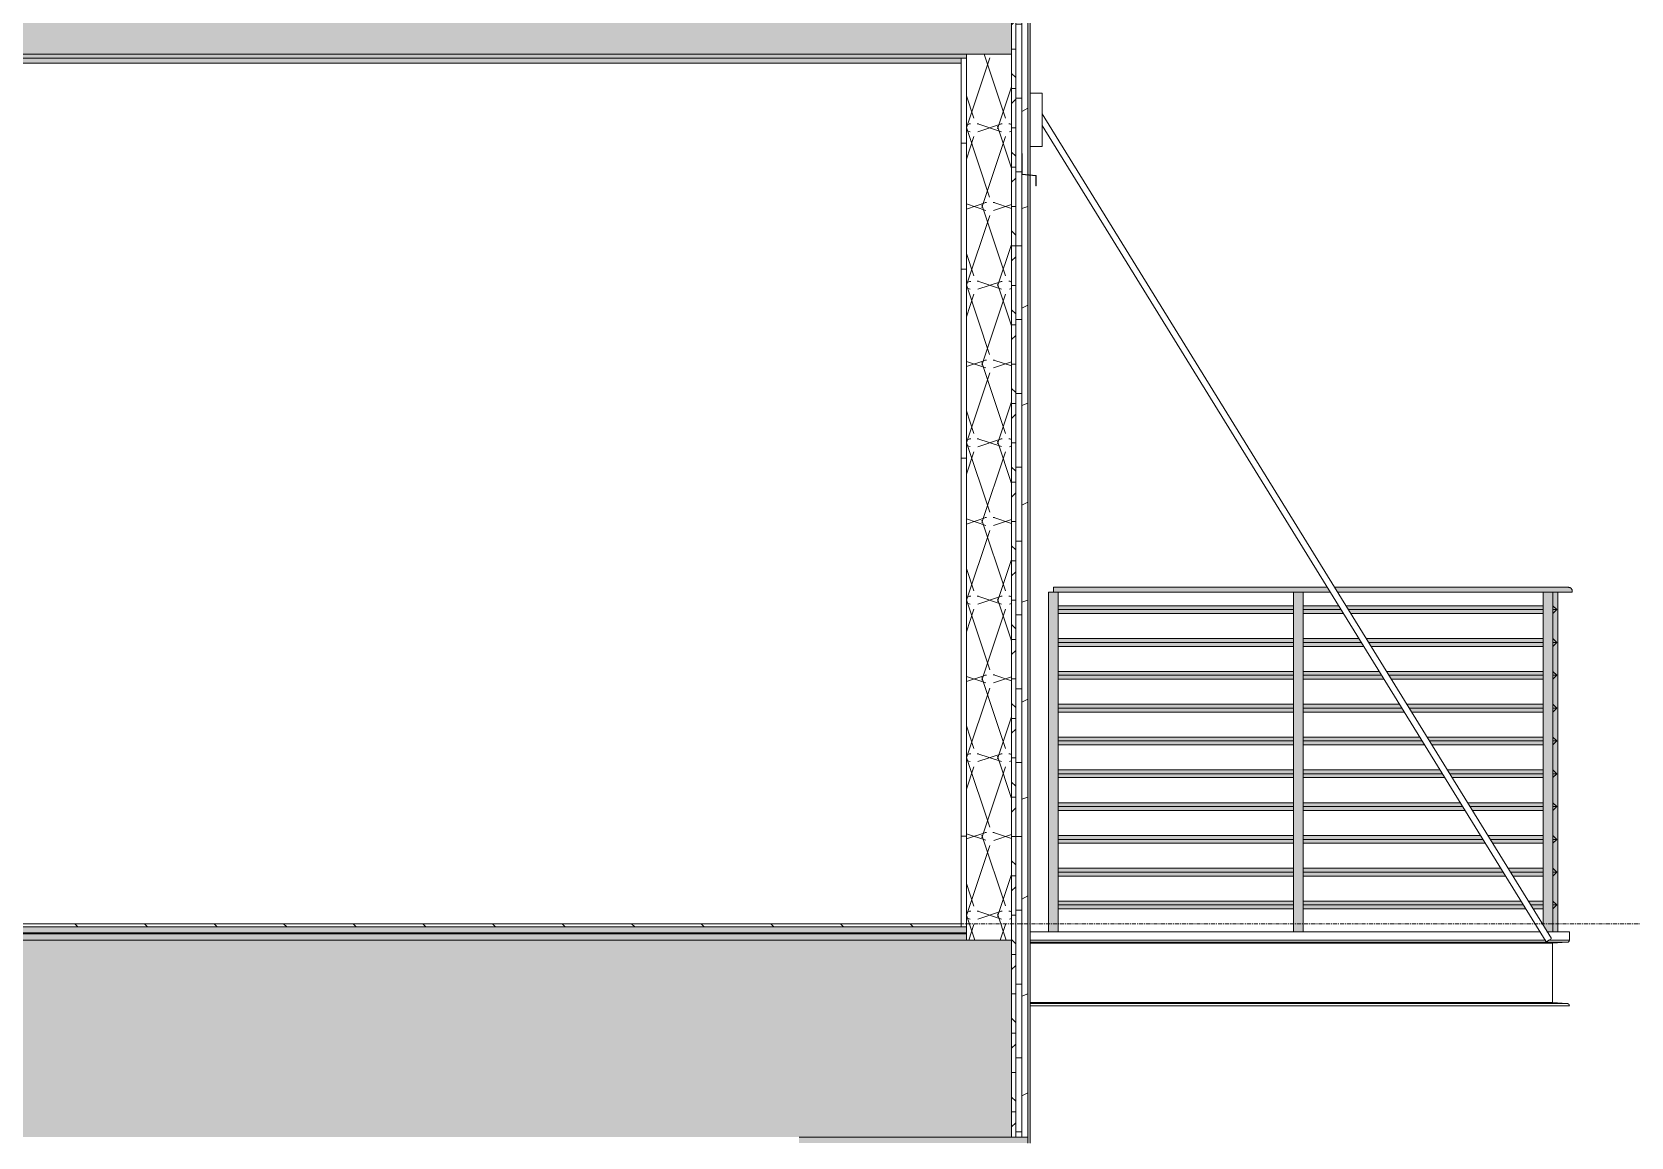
# Model space of a CAD drawing. Header units: inches. Extents: x -4168 to 1483, y -300 to 637.
# Drawn here: x 962.2 to 1157.1, y 110 to 244.7 of the extents above; entities that cross this region are included whole.
import ezdxf

# ---------------------------------------------------------------- set-up
doc = ezdxf.new("R2010")
doc.units = ezdxf.units.IN
doc.header["$MEASUREMENT"] = 0
doc.linetypes.add('Grid Line 1_2_', pattern=[0.875, 0.5, -0.125, 0.125, -0.125])
for name, color, linetype, lineweight in [('A-CLNG', 13, 'Continuous', 13), ('A-CLNG-2', 13, 'Continuous', 9), ('A-FLOR-2', 8, 'Continuous', 5), ('A-FLOR-3', 251, 'Continuous', 5), ('A-FLOR-7', 192, 'Continuous', 9), ('A-FLOR-8', 55, 'Continuous', 9), ('A-FLOR-HRAL-1', 55, 'Continuous', 9), ('A-FLOR-HRAL-2', 7, 'Continuous', 9), ('A-FLOR-HRAL-3', 9, 'Continuous', 9), ('A-FLOR-LEVL-1', 51, 'Grid Line 1_2_', 9), ('A-FLOR-MCUT-2', 51, 'Continuous', 9), ('A-FLOR-PATT-1', 45, 'Continuous', 9), ('A-WALL-10', 113, 'Continuous', 9), ('A-WALL-6', 55, 'Continuous', 9), ('A-WALL-7', 251, 'Continuous', 5), ('A-WALL-9', 50, 'Continuous', 9), ('A-WALL-PATT-2', 45, 'Continuous', 9), ('S-BEAM-4', 55, 'Continuous', 9)]:
    doc.layers.add(name, color=color, linetype=linetype, lineweight=lineweight)
pattern_1 = [(161.57, (100.2508, 147.113), (-3.8399538, -1.54e-05), [0, -27.322, 3.034, 0]), (18.43, (99.2908, 147.113), (-3.8399538, 1.54e-05), [0, -27.322, 3.034, 0]), (108.43, (100.2508, 147.113), (1.919622, -9.6005246), [9.106, -21.25]), (71.57, (99.2908, 147.113), (1.919622, 9.6005246), [9.106, -21.25])]
pattern_2 = [(0, (99.771, 146.633), (0, 4.798), []), (315, (99.7708, 146.633), (4.798427, 0), [6.786, -6.786]), (45, (99.7708, 146.633), (4.798427, 0), [6.786, -6.786])]
pattern_3 = [(0, (99.771, 146.633), (30.72, 7.68), [1.267, -21.773, 1.267, -21.773, -122.88]), (0, (99.771, 146.633), (30.72, 7.68), [-46.08, 1.267, -44.813, 1.267, -21.773, -53.76]), (0, (99.771, 146.633), (30.72, 7.68), [-115.2, 1.267, -14.093, 1.267, -37.133]), (120, (111.291, 150.473), (-22.011075, 22.7643), [1.267, -21.773, 1.267, -21.773, -122.88]), (120, (111.291, 150.473), (-22.011075, 22.7643), [-46.08, 1.267, -44.813, 1.267, -21.773, -53.76]), (120, (111.291, 150.473), (-22.011075, 22.7643), [-115.2, 1.267, -14.093, 1.267, -37.133]), (240, (115.131, 165.833), (-8.708925, -30.4443), [1.267, -21.773, 1.267, -21.773, -122.88]), (240, (115.131, 165.833), (-8.708925, -30.4443), [-46.08, 1.267, -44.813, 1.267, -21.773, -53.76]), (240, (115.131, 165.833), (-8.708925, -30.4443), [-115.2, 1.267, -14.093, 1.267, -37.133])]

# ---------------------------------------------------------------- blocks, each defined once
blk = doc.blocks.new('Basic Wall _ EXT - FIBER CEMENT - LARGE - ___-2505169-BUILDING SECTION - EAST_WEST AT RAMP - LOOKING SOUTH')
at = {"layer": 'A-WALL-9'}
blk.add_hatch(color=256, dxfattribs=at).paths.add_polyline_path([(-9979.97, 225.94), (-9979.94, 225.94), (-9979.97, 227.19), (-9979.97, 227.16)], flags=0)
at = {"layer": 'A-WALL-10'}
for p, q in [((-9981.66, 229.87), (-9981.69, 229.87)), ((-9981.66, 227.34), (-9981.66, 229.87)), ((-9981.69, 227.31), (-9979.97, 227.16)), ((-9979.94, 227.19), (-9981.66, 227.34)), ((-9979.97, 227.16), (-9979.97, 225.94)), ((-9979.94, 225.94), (-9979.94, 227.19)), ((-9979.97, 225.94), (-9979.94, 225.94))]:
    blk.add_line(p, q, dxfattribs=at)
at = {"layer": 'A-WALL-6'}
blk.add_line((-9981.69, 229.87), (-9981.69, 227.31), dxfattribs=at)
blk = doc.blocks.new('Railing - Baluster_01-V135-BUILDING SECTION - EAST_WEST AT RAMP - LOOKING SOUTH')
at = {"layer": 'A-FLOR-HRAL-3'}
blk.add_hatch(color=256, dxfattribs=at).paths.add_polyline_path([(-9916.35, 267), (-9916.35, 308.4), (-9916.94, 308.4), (-9916.94, 306.75), (-9916.47, 306.28), (-9916.94, 305.8), (-9916.94, 302.75), (-9916.47, 302.28), (-9916.94, 301.8), (-9916.94, 298.75), (-9916.47, 298.28), (-9916.94, 297.8), (-9916.94, 294.75), (-9916.47, 294.28), (-9916.94, 293.8), (-9916.94, 290.75), (-9916.47, 290.28), (-9916.94, 289.8), (-9916.94, 286.75), (-9916.47, 286.28), (-9916.94, 285.8), (-9916.94, 282.75), (-9916.47, 282.28), (-9916.94, 281.8), (-9916.94, 278.75), (-9916.47, 278.28), (-9916.94, 277.8), (-9916.94, 274.75), (-9916.47, 274.28), (-9916.94, 273.8), (-9916.94, 270.75), (-9916.47, 270.28), (-9916.94, 269.79), (-9916.94, 267)], flags=0)
at = {"layer": 'A-FLOR-HRAL-1'}
blk.add_line((-9916.35, 267), (-9916.35, 308.4), dxfattribs=at)
blk = doc.blocks.new('Railing - Baluster_01-2700443-BUILDING SECTION - EAST_WEST AT RAMP - LOOKING SOUTH')
at = {"layer": 'A-FLOR-HRAL-3'}
blk.add_hatch(color=256, dxfattribs=at).paths.add_polyline_path([(-12151.4, 267), (-12151.4, 308.4), (-12152.58, 308.4), (-12152.58, 267)], flags=0)
at = {"layer": 'A-FLOR-HRAL-1'}
for p, q in [((-12152.58, 267), (-12152.58, 308.4)), ((-12151.4, 308.4), (-12151.4, 267))]:
    blk.add_line(p, q, dxfattribs=at)
blk = doc.blocks.new('Railing - Baluster_01-V136-BUILDING SECTION - EAST_WEST AT RAMP - LOOKING SOUTH')
at = {"layer": 'A-FLOR-HRAL-3'}
blk.add_hatch(color=256, dxfattribs=at).paths.add_polyline_path([(-9916.94, 267), (-9916.94, 308.4), (-9918.12, 308.4), (-9918.12, 267.82), (-9917.59, 267), (-9917.11, 267)], flags=0)
at = {"layer": 'A-FLOR-HRAL-1'}
for p, q in [((-9918.12, 267.82), (-9918.12, 308.4)), ((-9916.94, 308.4), (-9916.94, 267))]:
    blk.add_line(p, q, dxfattribs=at)
blk = doc.blocks.new('Railing - Baluster_01-V138-BUILDING SECTION - EAST_WEST AT RAMP - LOOKING SOUTH')
at = {"layer": 'A-FLOR-HRAL-3'}
blk.add_hatch(color=256, dxfattribs=at).paths.add_polyline_path([(-9977.24, 267), (-9977.24, 308.4), (-9978.42, 308.4), (-9978.42, 267)], flags=0)
at = {"layer": 'A-FLOR-HRAL-1'}
for p, q in [((-9978.42, 267), (-9978.42, 308.4)), ((-9977.83, 308.4), (-9978.42, 308.4)), ((-9977.24, 308.4), (-9977.24, 267))]:
    blk.add_line(p, q, dxfattribs=at)
blk = doc.blocks.new('Railing - Railing-3287919-BUILDING SECTION - EAST_WEST AT RAMP - LOOKING SOUTH')
at = {"layer": 'A-FLOR-HRAL-2'}
h = blk.add_hatch(color=256, dxfattribs=at)
h.paths.add_polyline_path([(-9918.12, 176.53), (-9914.58, 176.53), (-9914.64, 176.76), (-9914.81, 176.94), (-9915.05, 177), (-9943.53, 176.96), (-9943.26, 176.53)], flags=0)
h.paths.add_polyline_path([(-9944.15, 176.53), (-9944.44, 177), (-9977.83, 176.98), (-9977.83, 176.53), (-9947.38, 176.53)], flags=0)
h = blk.add_hatch(color=256, dxfattribs=at)
h.paths.add_polyline_path([(-9944.07, 176.4), (-9944.15, 176.53), (-9977.83, 176.53), (-9977.83, 176.4), (-9947.38, 176.4)], flags=0)
h.paths.add_polyline_path([(-9914.58, 176.4), (-9914.58, 176.53), (-9943.26, 176.53), (-9943.19, 176.4), (-9916.35, 176.4)], flags=0)
h = blk.add_hatch(color=256, dxfattribs=at)
h.paths.add_polyline_path([(-9941.87, 174.28), (-9918.12, 174.28), (-9918.12, 174.75), (-9942.17, 174.75)], flags=0)
h.paths.add_polyline_path([(-9916.94, 174.28), (-9916.47, 174.28), (-9916.94, 174.75)], flags=0)
h.paths.add_polyline_path([(-9953.64, 174.28), (-9948.56, 174.28), (-9948.56, 174.75), (-9977.24, 174.75), (-9977.24, 174.28)], flags=0)
h.paths.add_polyline_path([(-9942.76, 174.28), (-9943.05, 174.75), (-9947.38, 174.75), (-9947.38, 174.28)], flags=0)
h = blk.add_hatch(color=256, dxfattribs=at)
h.paths.add_polyline_path([(-9918.12, 173.8), (-9918.12, 174.28), (-9941.87, 174.28), (-9941.58, 173.8)], flags=0)
h.paths.add_polyline_path([(-9916.94, 173.8), (-9916.47, 174.28), (-9916.94, 174.28)], flags=0)
h.paths.add_polyline_path([(-9953.64, 173.8), (-9948.56, 173.8), (-9948.56, 174.28), (-9977.24, 174.28), (-9977.24, 173.8)], flags=0)
h.paths.add_polyline_path([(-9942.46, 173.8), (-9942.76, 174.28), (-9947.38, 174.28), (-9947.38, 173.8)], flags=0)
h = blk.add_hatch(color=256, dxfattribs=at)
h.paths.add_polyline_path([(-9977.24, 170.28), (-9948.56, 170.28), (-9948.56, 170.75), (-9977.24, 170.75)], flags=0)
h.paths.add_polyline_path([(-9918.12, 170.28), (-9918.12, 170.75), (-9939.7, 170.75), (-9939.4, 170.28)], flags=0)
h.paths.add_polyline_path([(-9916.47, 170.28), (-9916.94, 170.75), (-9916.94, 170.28)], flags=0)
h.paths.add_polyline_path([(-9940.28, 170.28), (-9940.58, 170.75), (-9947.38, 170.75), (-9947.38, 170.28)], flags=0)
h = blk.add_hatch(color=256, dxfattribs=at)
h.paths.add_polyline_path([(-9977.24, 169.8), (-9948.56, 169.8), (-9948.56, 170.28), (-9977.24, 170.28)], flags=0)
h.paths.add_polyline_path([(-9918.12, 169.8), (-9918.12, 170.28), (-9939.4, 170.28), (-9939.11, 169.8)], flags=0)
h.paths.add_polyline_path([(-9947.38, 169.8), (-9939.99, 169.8), (-9940.28, 170.28), (-9947.38, 170.28)], flags=0)
h.paths.add_polyline_path([(-9916.94, 169.8), (-9916.47, 170.28), (-9916.94, 170.28)], flags=0)
h = blk.add_hatch(color=256, dxfattribs=at)
h.paths.add_polyline_path([(-9977.24, 166.28), (-9948.56, 166.28), (-9948.56, 166.75), (-9977.24, 166.75)], flags=0)
h.paths.add_polyline_path([(-9916.47, 166.28), (-9916.94, 166.75), (-9916.94, 166.28)], flags=0)
h.paths.add_polyline_path([(-9918.12, 166.28), (-9918.12, 166.75), (-9937.22, 166.75), (-9936.93, 166.28)], flags=0)
h.paths.add_polyline_path([(-9937.81, 166.28), (-9938.11, 166.75), (-9947.38, 166.75), (-9947.38, 166.28)], flags=0)
h = blk.add_hatch(color=256, dxfattribs=at)
h.paths.add_polyline_path([(-9977.24, 165.8), (-9948.56, 165.8), (-9948.56, 166.28), (-9977.24, 166.28)], flags=0)
h.paths.add_polyline_path([(-9918.12, 165.8), (-9918.12, 166.28), (-9936.93, 166.28), (-9936.64, 165.8)], flags=0)
h.paths.add_polyline_path([(-9947.38, 165.8), (-9937.52, 165.8), (-9937.81, 166.28), (-9947.38, 166.28)], flags=0)
h.paths.add_polyline_path([(-9916.94, 165.8), (-9916.47, 166.28), (-9916.94, 166.28)], flags=0)
h = blk.add_hatch(color=256, dxfattribs=at)
h.paths.add_polyline_path([(-9977.24, 162.28), (-9948.56, 162.28), (-9948.56, 162.75), (-9977.24, 162.75)], flags=0)
h.paths.add_polyline_path([(-9916.47, 162.28), (-9916.94, 162.75), (-9916.94, 162.28)], flags=0)
h.paths.add_polyline_path([(-9918.12, 162.28), (-9918.12, 162.75), (-9934.75, 162.75), (-9934.46, 162.28)], flags=0)
h.paths.add_polyline_path([(-9935.34, 162.28), (-9935.64, 162.75), (-9947.38, 162.75), (-9947.38, 162.28)], flags=0)
h = blk.add_hatch(color=256, dxfattribs=at)
h.paths.add_polyline_path([(-9977.24, 161.8), (-9948.56, 161.8), (-9948.56, 162.28), (-9977.24, 162.28)], flags=0)
h.paths.add_polyline_path([(-9918.12, 161.8), (-9918.12, 162.28), (-9934.46, 162.28), (-9934.17, 161.8)], flags=0)
h.paths.add_polyline_path([(-9935.05, 161.8), (-9935.34, 162.28), (-9947.38, 162.28), (-9947.38, 161.8)], flags=0)
h.paths.add_polyline_path([(-9916.94, 161.8), (-9916.47, 162.28), (-9916.94, 162.28)], flags=0)
h = blk.add_hatch(color=256, dxfattribs=at)
h.paths.add_polyline_path([(-9977.24, 158.28), (-9948.56, 158.28), (-9948.56, 158.75), (-9977.24, 158.75)], flags=0)
h.paths.add_polyline_path([(-9918.12, 158.28), (-9918.12, 158.75), (-9932.28, 158.75), (-9931.99, 158.28)], flags=0)
h.paths.add_polyline_path([(-9916.47, 158.28), (-9916.94, 158.75), (-9916.94, 158.28)], flags=0)
h.paths.add_polyline_path([(-9932.87, 158.28), (-9933.17, 158.75), (-9947.38, 158.75), (-9947.38, 158.28)], flags=0)
h = blk.add_hatch(color=256, dxfattribs=at)
h.paths.add_polyline_path([(-9977.24, 157.8), (-9948.56, 157.8), (-9948.56, 158.28), (-9977.24, 158.28)], flags=0)
h.paths.add_polyline_path([(-9918.12, 157.8), (-9918.12, 158.28), (-9931.99, 158.28), (-9931.7, 157.8)], flags=0)
h.paths.add_polyline_path([(-9947.38, 157.8), (-9932.58, 157.8), (-9932.87, 158.28), (-9947.38, 158.28)], flags=0)
h.paths.add_polyline_path([(-9916.94, 157.8), (-9916.47, 158.28), (-9916.94, 158.28)], flags=0)
h = blk.add_hatch(color=256, dxfattribs=at)
h.paths.add_polyline_path([(-9977.24, 154.28), (-9948.56, 154.28), (-9948.56, 154.75), (-9977.24, 154.75)], flags=0)
h.paths.add_polyline_path([(-9916.47, 154.28), (-9916.94, 154.75), (-9916.94, 154.28)], flags=0)
h.paths.add_polyline_path([(-9918.12, 154.28), (-9918.12, 154.75), (-9929.81, 154.75), (-9929.52, 154.28)], flags=0)
h.paths.add_polyline_path([(-9930.4, 154.28), (-9930.69, 154.75), (-9947.38, 154.75), (-9947.38, 154.28)], flags=0)
h = blk.add_hatch(color=256, dxfattribs=at)
h.paths.add_polyline_path([(-9918.12, 153.8), (-9918.12, 154.28), (-9929.52, 154.28), (-9929.23, 153.8)], flags=0)
h.paths.add_polyline_path([(-9977.24, 153.8), (-9948.56, 153.8), (-9948.56, 154.28), (-9977.24, 154.28)], flags=0)
h.paths.add_polyline_path([(-9916.94, 153.8), (-9916.47, 154.28), (-9916.94, 154.28)], flags=0)
h.paths.add_polyline_path([(-9947.38, 153.8), (-9930.11, 153.8), (-9930.4, 154.28), (-9947.38, 154.28)], flags=0)
h = blk.add_hatch(color=256, dxfattribs=at)
h.paths.add_polyline_path([(-9977.24, 150.28), (-9948.56, 150.28), (-9948.56, 150.75), (-9977.24, 150.75)], flags=0)
h.paths.add_polyline_path([(-9918.12, 150.28), (-9918.12, 150.75), (-9927.34, 150.75), (-9927.05, 150.28)], flags=0)
h.paths.add_polyline_path([(-9916.47, 150.28), (-9916.94, 150.75), (-9916.94, 150.28)], flags=0)
h.paths.add_polyline_path([(-9927.93, 150.28), (-9928.22, 150.75), (-9947.38, 150.75), (-9947.38, 150.28)], flags=0)
h = blk.add_hatch(color=256, dxfattribs=at)
h.paths.add_polyline_path([(-9977.24, 149.8), (-9948.56, 149.8), (-9948.56, 150.28), (-9977.24, 150.28)], flags=0)
h.paths.add_polyline_path([(-9918.12, 149.8), (-9918.12, 150.28), (-9927.05, 150.28), (-9926.76, 149.8)], flags=0)
h.paths.add_polyline_path([(-9927.64, 149.8), (-9927.93, 150.28), (-9947.38, 150.28), (-9947.38, 149.8)], flags=0)
h.paths.add_polyline_path([(-9916.94, 149.8), (-9916.47, 150.28), (-9916.94, 150.28)], flags=0)
h = blk.add_hatch(color=256, dxfattribs=at)
h.paths.add_polyline_path([(-9924.58, 146.28), (-9918.12, 146.28), (-9918.12, 146.75), (-9924.87, 146.75)], flags=0)
h.paths.add_polyline_path([(-9916.94, 146.28), (-9916.47, 146.28), (-9916.94, 146.75)], flags=0)
h.paths.add_polyline_path([(-9948.56, 146.28), (-9948.56, 146.75), (-9977.24, 146.75), (-9977.24, 146.28), (-9953.64, 146.28)], flags=0)
h.paths.add_polyline_path([(-9925.46, 146.28), (-9925.75, 146.75), (-9947.38, 146.75), (-9947.38, 146.28)], flags=0)
h = blk.add_hatch(color=256, dxfattribs=at)
h.paths.add_polyline_path([(-9977.24, 145.8), (-9948.56, 145.8), (-9948.56, 146.28), (-9977.24, 146.28)], flags=0)
h.paths.add_polyline_path([(-9918.12, 145.8), (-9918.12, 146.28), (-9924.58, 146.28), (-9924.29, 145.8)], flags=0)
h.paths.add_polyline_path([(-9947.38, 145.8), (-9925.17, 145.8), (-9925.46, 146.28), (-9947.38, 146.28)], flags=0)
h.paths.add_polyline_path([(-9916.94, 145.8), (-9916.47, 146.28), (-9916.94, 146.28)], flags=0)
h = blk.add_hatch(color=256, dxfattribs=at)
h.paths.add_polyline_path([(-9916.94, 142.28), (-9916.47, 142.28), (-9916.94, 142.75)], flags=0)
h.paths.add_polyline_path([(-9973.36, 142.28), (-9948.56, 142.28), (-9948.56, 142.75), (-9977.24, 142.75), (-9977.24, 142.28)], flags=0)
h.paths.add_polyline_path([(-9918.12, 142.28), (-9918.12, 142.75), (-9922.4, 142.75), (-9922.11, 142.28)], flags=0)
h.paths.add_polyline_path([(-9922.99, 142.28), (-9923.28, 142.75), (-9947.38, 142.75), (-9947.38, 142.28), (-9933.92, 142.28)], flags=0)
h = blk.add_hatch(color=256, dxfattribs=at)
h.paths.add_polyline_path([(-9918.12, 141.8), (-9918.12, 142.28), (-9922.11, 142.28), (-9921.82, 141.8)], flags=0)
h.paths.add_polyline_path([(-9973.36, 141.8), (-9948.56, 141.8), (-9948.56, 142.28), (-9977.24, 142.28), (-9977.24, 141.8)], flags=0)
h.paths.add_polyline_path([(-9922.7, 141.8), (-9922.99, 142.28), (-9947.38, 142.28), (-9947.38, 141.8), (-9933.92, 141.8)], flags=0)
h.paths.add_polyline_path([(-9916.94, 141.8), (-9916.47, 142.28), (-9916.94, 142.28)], flags=0)
h = blk.add_hatch(color=256, dxfattribs=at)
h.paths.add_polyline_path([(-9977.24, 138.28), (-9948.56, 138.28), (-9948.56, 138.75), (-9977.24, 138.75)], flags=0)
h.paths.add_polyline_path([(-9918.12, 138.28), (-9918.12, 138.75), (-9919.93, 138.75), (-9919.64, 138.28)], flags=0)
h.paths.add_polyline_path([(-9920.52, 138.28), (-9920.81, 138.75), (-9947.38, 138.75), (-9947.38, 138.28), (-9933.92, 138.28)], flags=0)
h.paths.add_polyline_path([(-9916.47, 138.28), (-9916.94, 138.75), (-9916.94, 138.28)], flags=0)
h = blk.add_hatch(color=256, dxfattribs=at)
h.paths.add_polyline_path([(-9947.38, 137.8), (-9920.23, 137.8), (-9920.52, 138.28), (-9947.38, 138.28)], flags=0)
h.paths.add_polyline_path([(-9973.36, 137.8), (-9948.56, 137.8), (-9948.56, 138.28), (-9977.24, 138.28), (-9977.24, 137.8)], flags=0)
h.paths.add_polyline_path([(-9918.12, 137.8), (-9918.12, 138.28), (-9919.64, 138.28), (-9919.35, 137.8)], flags=0)
h.paths.add_polyline_path([(-9916.94, 137.8), (-9916.47, 138.28), (-9916.94, 138.28)], flags=0)
at = {"layer": 'A-FLOR-HRAL-1'}
for p, q in [((-9944.42, 177), (-9977.83, 177)), ((-9977.83, 176.53), (-9977.83, 177)), ((-9977.83, 176.4), (-9977.83, 176.53)), ((-9944.05, 176.4), (-9977.83, 176.4)), ((-9915.05, 177), (-9943.57, 177)), ((-9914.58, 176.4), (-9943.2, 176.4)), ((-9914.58, 176.4), (-9914.58, 176.53)), ((-9977.24, 174.75), (-9948.56, 174.75)), ((-9948.56, 174.28), (-9977.24, 174.28)), ((-9948.56, 173.8), (-9977.24, 173.8)), ((-9947.38, 174.75), (-9943.05, 174.75)), ((-9942.76, 174.28), (-9947.38, 174.28)), ((-9942.46, 173.8), (-9947.38, 173.8)), ((-9942.17, 174.75), (-9918.12, 174.75)), ((-9918.12, 174.28), (-9941.88, 174.28)), ((-9918.12, 173.8), (-9941.59, 173.8)), ((-9916.47, 174.28), (-9916.94, 174.75)), ((-9916.94, 173.8), (-9916.47, 174.28)), ((-9916.47, 174.28), (-9916.94, 174.28)), ((-9977.24, 170.75), (-9948.56, 170.75)), ((-9948.56, 170.28), (-9977.24, 170.28)), ((-9948.56, 169.8), (-9977.24, 169.8)), ((-9947.38, 170.75), (-9940.58, 170.75)), ((-9940.28, 170.28), (-9947.38, 170.28)), ((-9939.99, 169.8), (-9947.38, 169.8)), ((-9939.7, 170.75), (-9918.12, 170.75)), ((-9918.12, 170.28), (-9939.41, 170.28)), ((-9918.12, 169.8), (-9939.12, 169.8)), ((-9916.47, 170.28), (-9916.94, 170.75)), ((-9916.94, 169.8), (-9916.47, 170.28)), ((-9916.47, 170.28), (-9916.94, 170.28)), ((-9977.24, 166.75), (-9948.56, 166.75)), ((-9948.56, 166.28), (-9977.24, 166.28)), ((-9948.56, 165.8), (-9977.24, 165.8)), ((-9947.38, 166.75), (-9938.11, 166.75)), ((-9937.81, 166.28), (-9947.38, 166.28)), ((-9937.52, 165.8), (-9947.38, 165.8)), ((-9937.23, 166.75), (-9918.12, 166.75)), ((-9918.12, 166.28), (-9936.94, 166.28)), ((-9918.12, 165.8), (-9936.65, 165.8)), ((-9916.47, 166.28), (-9916.94, 166.75)), ((-9916.94, 165.8), (-9916.47, 166.28)), ((-9916.47, 166.28), (-9916.94, 166.28)), ((-9977.24, 162.75), (-9948.56, 162.75)), ((-9948.56, 162.28), (-9977.24, 162.28)), ((-9947.38, 162.75), (-9935.64, 162.75)), ((-9935.34, 162.28), (-9947.38, 162.28)), ((-9934.76, 162.75), (-9918.12, 162.75)), ((-9918.12, 162.28), (-9934.47, 162.28)), ((-9916.47, 162.28), (-9916.94, 162.75)), ((-9916.94, 161.8), (-9916.47, 162.28)), ((-9916.47, 162.28), (-9916.94, 162.28)), ((-9948.56, 161.8), (-9977.24, 161.8)), ((-9935.05, 161.8), (-9947.38, 161.8)), ((-9918.12, 161.8), (-9934.17, 161.8)), ((-9977.24, 158.75), (-9948.56, 158.75)), ((-9948.56, 158.28), (-9977.24, 158.28)), ((-9947.38, 158.75), (-9933.17, 158.75)), ((-9932.87, 158.28), (-9947.38, 158.28)), ((-9932.29, 158.75), (-9918.12, 158.75)), ((-9918.12, 158.28), (-9932, 158.28)), ((-9916.47, 158.28), (-9916.94, 158.75)), ((-9916.94, 157.8), (-9916.47, 158.28)), ((-9916.47, 158.28), (-9916.94, 158.28)), ((-9948.56, 157.8), (-9977.24, 157.8)), ((-9932.58, 157.8), (-9947.38, 157.8)), ((-9918.12, 157.8), (-9931.7, 157.8)), ((-9977.24, 154.75), (-9948.56, 154.75)), ((-9948.56, 154.28), (-9977.24, 154.28)), ((-9947.38, 154.75), (-9930.69, 154.75)), ((-9930.4, 154.28), (-9947.38, 154.28)), ((-9929.82, 154.75), (-9918.12, 154.75)), ((-9918.12, 154.28), (-9929.52, 154.28)), ((-9916.47, 154.28), (-9916.94, 154.75)), ((-9916.94, 153.8), (-9916.47, 154.28)), ((-9916.47, 154.28), (-9916.94, 154.28)), ((-9948.56, 153.8), (-9977.24, 153.8)), ((-9930.11, 153.8), (-9947.38, 153.8)), ((-9918.12, 153.8), (-9929.23, 153.8)), ((-9977.24, 150.75), (-9948.56, 150.75)), ((-9948.56, 150.28), (-9977.24, 150.28)), ((-9947.38, 150.75), (-9928.22, 150.75)), ((-9927.93, 150.28), (-9947.38, 150.28)), ((-9927.35, 150.75), (-9918.12, 150.75)), ((-9918.12, 150.28), (-9927.05, 150.28)), ((-9916.47, 150.28), (-9916.94, 150.75)), ((-9916.94, 149.8), (-9916.47, 150.28)), ((-9916.47, 150.28), (-9916.94, 150.28)), ((-9948.56, 149.8), (-9977.24, 149.8)), ((-9927.64, 149.8), (-9947.38, 149.8)), ((-9918.12, 149.8), (-9926.76, 149.8)), ((-9977.24, 146.75), (-9948.56, 146.75)), ((-9948.56, 146.28), (-9977.24, 146.28)), ((-9947.38, 146.75), (-9925.75, 146.75)), ((-9925.46, 146.28), (-9947.38, 146.28)), ((-9924.87, 146.75), (-9918.12, 146.75)), ((-9918.12, 146.28), (-9924.58, 146.28)), ((-9916.47, 146.28), (-9916.94, 146.75)), ((-9916.94, 145.8), (-9916.47, 146.28)), ((-9916.47, 146.28), (-9916.94, 146.28)), ((-9948.56, 145.8), (-9977.24, 145.8)), ((-9925.17, 145.8), (-9947.38, 145.8)), ((-9918.12, 145.8), (-9924.29, 145.8)), ((-9977.24, 142.75), (-9948.56, 142.75)), ((-9947.38, 142.75), (-9923.28, 142.75)), ((-9922.4, 142.75), (-9918.12, 142.75)), ((-9916.47, 142.28), (-9916.94, 142.75)), ((-9948.56, 142.28), (-9977.24, 142.28)), ((-9948.56, 141.8), (-9977.24, 141.8)), ((-9922.99, 142.28), (-9947.38, 142.28)), ((-9922.7, 141.8), (-9947.38, 141.8)), ((-9918.12, 142.28), (-9922.11, 142.28)), ((-9918.12, 141.8), (-9921.82, 141.8)), ((-9916.94, 141.8), (-9916.47, 142.28)), ((-9916.47, 142.28), (-9916.94, 142.28)), ((-9977.24, 138.75), (-9948.56, 138.75)), ((-9947.38, 138.75), (-9920.81, 138.75)), ((-9919.93, 138.75), (-9918.12, 138.75)), ((-9916.47, 138.28), (-9916.94, 138.75)), ((-9948.56, 138.28), (-9977.24, 138.28)), ((-9948.56, 137.8), (-9977.24, 137.8)), ((-9920.52, 138.28), (-9947.38, 138.28)), ((-9920.23, 137.8), (-9947.38, 137.8)), ((-9918.12, 138.28), (-9919.64, 138.28)), ((-9918.12, 137.8), (-9919.35, 137.8)), ((-9916.94, 137.8), (-9916.47, 138.28)), ((-9916.47, 138.28), (-9916.94, 138.28))]:
    blk.add_line(p, q, dxfattribs=at)
blk.add_open_spline([(-9914.58, 176.53), (-9914.58, 176.57), (-9914.59, 176.63), (-9914.61, 176.71), (-9914.64, 176.76), (-9914.67, 176.81), (-9914.69, 176.84), (-9914.72, 176.87), (-9914.76, 176.9), (-9914.8, 176.93), (-9914.84, 176.95), (-9914.88, 176.97), (-9914.95, 176.99), (-9915.01, 177), (-9915.05, 177)], degree=3, knots=[0, 0, 0, 0, 0.166667, 0.25, 0.333333, 0.416667, 0.458333, 0.5, 0.583333, 0.666667, 0.708333, 0.75, 0.833333, 1, 1, 1, 1], dxfattribs=at)
for name, p in [('Railing - Baluster_01-V138-BUILDING SECTION - EAST_WEST AT RAMP - LOOKING SOUTH', (0, -132)), ('Railing - Baluster_01-2700443-BUILDING SECTION - EAST_WEST AT RAMP - LOOKING SOUTH', (2204.01, -132)), ('Railing - Baluster_01-V136-BUILDING SECTION - EAST_WEST AT RAMP - LOOKING SOUTH', (0, -132)), ('Railing - Baluster_01-V135-BUILDING SECTION - EAST_WEST AT RAMP - LOOKING SOUTH', (0, -132))]:
    blk.add_blockref(name, p)
blk = doc.blocks.new('Walls 74 - Walls 1-3287864-BUILDING SECTION - EAST_WEST AT RAMP - LOOKING SOUTH')
at = {"layer": 'S-BEAM-4'}
for p, q in [((-9979.2, 237.25), (-9980.69, 237.25)), ((-9979.2, 237.25), (-9979.2, 234)), ((-9917.11, 134.18), (-9979.2, 234.71)), ((-9979.2, 234), (-9979.2, 230.75)), ((-9979.2, 233.28), (-9917.75, 133.79)), ((-9980.69, 230.75), (-9979.2, 230.75)), ((-9917.43, 133.99), (-9917.74, 133.8)), ((-9917.15, 134.16), (-9917.43, 133.99))]:
    blk.add_line(p, q, dxfattribs=at)
blk = doc.blocks.new('Walls 76 - Walls 3-3287888-BUILDING SECTION - EAST_WEST AT RAMP - LOOKING SOUTH')
at = {"layer": 'A-WALL-6'}
for p, q in [((-9917.82, 134), (-9980.69, 134)), ((-9980.69, 133.73), (-9915.21, 133.73)), ((-9915.21, 133.73), (-9980.69, 133.73)), ((-9916.98, 133.61), (-9980.69, 133.61)), ((-9914.94, 134), (-9917.41, 134)), ((-9915.21, 133.73), (-9916.98, 133.61)), ((-9916.98, 133.61), (-9916.98, 126.39)), ((-9916.98, 126.39), (-9980.69, 126.39)), ((-9915.21, 126.27), (-9980.69, 126.27)), ((-9915.21, 126.27), (-9980.69, 126.27)), ((-9914.94, 126), (-9980.69, 126)), ((-9916.98, 126.39), (-9915.21, 126.27))]:
    blk.add_line(p, q, dxfattribs=at)
for points, knots in [([(-9914.94, 134), (-9914.94, 133.98), (-9914.94, 133.94), (-9914.96, 133.9), (-9914.98, 133.86), (-9914.99, 133.84), (-9915.01, 133.82), (-9915.02, 133.8), (-9915.04, 133.79), (-9915.06, 133.77), (-9915.08, 133.76), (-9915.11, 133.75), (-9915.15, 133.73), (-9915.19, 133.73), (-9915.21, 133.73)], [-1, -1, -1, -1, -0.833333, -0.75, -0.666667, -0.583333, -0.541667, -0.5, -0.416667, -0.375, -0.333333, -0.25, -0.166667, 0, 0, 0, 0]), ([(-9915.21, 126.27), (-9915.19, 126.27), (-9915.15, 126.27), (-9915.11, 126.25), (-9915.08, 126.24), (-9915.06, 126.23), (-9915.04, 126.21), (-9915.02, 126.2), (-9915.01, 126.18), (-9914.99, 126.16), (-9914.98, 126.14), (-9914.96, 126.1), (-9914.94, 126.06), (-9914.94, 126.02), (-9914.94, 126)], [-1, -1, -1, -1, -0.833333, -0.75, -0.666667, -0.625, -0.583333, -0.5, -0.458333, -0.416667, -0.333333, -0.25, -0.166667, 0, 0, 0, 0])]:
    blk.add_open_spline(points, degree=3, knots=knots, dxfattribs=at)

msp = doc.modelspace()

# ---------------------------------------------------------------- hatches: boundary and pattern name
at = {"layer": 'A-CLNG'}
h = msp.add_hatch(color=256, dxfattribs=at)
h.paths.add_polyline_path([(-1051.4444, 109.25), (-1025.3726, 109.25), (-1025.3726, 110), (-1053.2726, 110), (-1053.2718, 109.25), (-1051.7679, 109.25)], flags=0)
h.paths.add_polyline_path([(1081.6274, 109.25), (1083.6274, 109.25), (1083.6274, 110), (1055.7274, 110), (1055.7274, 109.25), (1081.0216, 109.25)], flags=0)
at = {"layer": 'A-FLOR-2'}
h = msp.add_hatch(color=256, dxfattribs=at)
h.paths.add_polyline_path([(-869.7436, 134.75), (-774.4226, 134.75), (-774.4226, 134.875), (-1045.7726, 134.875), (-1045.7726, 134.75), (-978.9823, 134.75), (-886.154, 134.75)], flags=0)
h.paths.add_polyline_path([(756.0367, 134.75), (1076.1274, 134.75), (1076.1274, 134.875), (568.7335, 134.875), (-365.9976, 134.875), (-365.9976, 134.75), (125.1207, 134.75), (720.4149, 134.75)], flags=0)
at = {"layer": 'A-FLOR-3'}
h = msp.add_hatch(color=256, dxfattribs=at)
h.paths.add_polyline_path([(-589.5888, 241.5), (-488.8726, 241.5), (-488.8726, 242), (-682.6226, 242), (-682.6226, 241.5), (-594.0476, 241.5)], flags=0)
h.paths.add_polyline_path([(-1045.1476, 241.5), (-828.3726, 241.5), (-828.3726, 241.875), (-824.8726, 241.875), (-824.8726, 241.5), (-688.1226, 241.5), (-688.1226, 242), (-1045.7726, 242), (-1045.7726, 241.5)], flags=0)
h.paths.add_polyline_path([(-91.7566, 241.5), (1076.1274, 241.5), (1076.1274, 242), (-365.9976, 242), (-365.9976, 241.5), (-101.6147, 241.5)], flags=0)
at = {"layer": 'A-FLOR-PATT-1'}
h = msp.add_hatch(dxfattribs=at)
h.set_pattern_fill('FP_20', color=256, style=0, pattern_type=2)
h.set_pattern_definition(pattern_1)
h.paths.add_polyline_path([(-1045.7726, 242), (-488.8726, 242), (-488.8726, 266), (-1051.2726, 266), (-1051.2726, 242)], flags=0)
h.paths.add_polyline_path([(682.1013, 242), (1081.6274, 242), (1081.6274, 266), (-365.9976, 266), (-365.9976, 242), (677.1722, 242)], flags=0)
h = msp.add_hatch(dxfattribs=at)
h.set_pattern_fill('FP_24', color=256, style=0, pattern_type=2)
h.set_pattern_definition(pattern_3)
h.paths.add_polyline_path([(-1045.1476, 240.875), (-828.3726, 240.875), (-828.3726, 241.5), (-1045.1476, 241.5)], flags=0)
h.paths.add_polyline_path([(-491.0082, 240.875), (-488.8726, 240.875), (-488.8726, 241.5), (-682.6226, 241.5), (-682.6226, 240.875), (-495.6101, 240.875)], flags=0)
h.paths.add_polyline_path([(-824.8726, 240.875), (-688.1226, 240.875), (-688.1226, 241.5), (-824.8726, 241.5), (-824.8726, 241.2525)], flags=0)
h.paths.add_polyline_path([(-365.9976, 240.875), (1075.5024, 240.875), (1075.5024, 241.5), (-365.9976, 241.5)], flags=0)
h = msp.add_hatch(dxfattribs=at)
h.set_pattern_fill('FP_22', color=256, style=0, pattern_type=2)
h.set_pattern_definition([(0, (99.771, 146.633), (15.36, 3.84), [1.267, -10.253, 1.267, -10.253, -61.44]), (0, (99.771, 146.633), (15.36, 3.84), [-23.04, 1.267, -21.773, 1.267, -10.253, -26.88]), (0, (99.771, 146.633), (15.36, 3.84), [-57.6, 1.267, -6.413, 1.267, -17.933]), (120, (105.531, 148.553), (-11.005538, 11.38215), [1.267, -10.253, 1.267, -10.253, -61.44]), (120, (105.531, 148.553), (-11.005538, 11.38215), [-23.04, 1.267, -21.773, 1.267, -10.253, -26.88]), (120, (105.531, 148.553), (-11.005538, 11.38215), [-57.6, 1.267, -6.413, 1.267, -17.933]), (240, (107.451, 156.233), (-4.354462, -15.22215), [1.267, -10.253, 1.267, -10.253, -61.44]), (240, (107.451, 156.233), (-4.354462, -15.22215), [-23.04, 1.267, -21.773, 1.267, -10.253, -26.88]), (240, (107.451, 156.233), (-4.354462, -15.22215), [-57.6, 1.267, -6.413, 1.267, -17.933])])
h.paths.add_polyline_path([(-867.7991, 134.875), (-774.4226, 134.875), (-774.4226, 135.625), (-1045.7726, 135.625), (-1045.7726, 134.875), (-869.7436, 134.875)], flags=0)
h.paths.add_polyline_path([(798.3524, 134.875), (1076.1274, 134.875), (1076.1274, 135.625), (-365.9976, 135.625), (-365.9976, 134.875), (795.3524, 134.875)], flags=0)
h = msp.add_hatch(dxfattribs=at)
h.set_pattern_fill('FP_23', color=256, style=0, pattern_type=2)
h.set_pattern_definition(pattern_2)
h.paths.add_polyline_path([(-774.4226, 134), (-774.4226, 134.75), (-1045.7726, 134.75), (-1045.7726, 134), (-781.821, 134)], flags=0)
h.paths.add_polyline_path([(6.824, 134), (1076.1274, 134), (1076.1274, 134.75), (-365.9976, 134.75), (-365.9976, 134), (-3.0341, 134)], flags=0)
h = msp.add_hatch(dxfattribs=at)
h.set_pattern_fill('FP_21', color=256, style=0, pattern_type=2)
h.set_pattern_definition([(135, (99.771, 146.633), (-4.24264, -4.24264), [])])
h.paths.add_polyline_path([(-1045.1476, 135.625), (-774.4226, 135.625), (-774.4226, 136), (-1045.1476, 136)], flags=0)
h.paths.add_polyline_path([(834.9012, 135.625), (1075.5024, 135.625), (1075.5024, 136), (-365.9976, 136), (-365.9976, 135.625), (832.3524, 135.625)], flags=0)
h = msp.add_hatch(dxfattribs=at)
h.set_pattern_fill('FP_20', color=256, style=0, pattern_type=2)
h.set_pattern_definition(pattern_1)
h.paths.add_polyline_path([(-1051.2726, 110), (-774.4226, 110), (-774.4226, 134), (-1051.2726, 134), (-1051.2726, 120.222)], flags=0)
h.paths.add_polyline_path([(-365.9976, 110), (1081.6274, 110), (1081.6274, 134), (-365.9976, 134), (-365.9976, 114.2394)], flags=0)
at = {"layer": 'A-WALL-7'}
msp.add_hatch(color=256, dxfattribs=at).paths.add_polyline_path([(1083.8774, 109.25), (1083.8774, 349.5), (1083.6274, 349.5), (1083.6274, 109.25)], flags=0)
at = {"layer": 'A-WALL-PATT-2'}
h = msp.add_hatch(dxfattribs=at)
h.set_pattern_fill('FP_24', color=256, style=0, pattern_type=2)
h.set_pattern_definition(pattern_3)
h.paths.add_polyline_path([(1076.1274, 135.625), (1076.1274, 241.5), (1075.5024, 241.5), (1075.5024, 135.625)], flags=0)
h.paths.add_polyline_path([(1075.5024, 267.625), (1076.1274, 267.625), (1076.1274, 349.5), (1075.5024, 349.5), (1075.5024, 268)], flags=0)
h = msp.add_hatch(dxfattribs=at)
h.set_pattern_fill('FP_20', color=256, style=0, pattern_type=2)
h.set_pattern_definition(pattern_1)
h.paths.add_polyline_path([(1076.1274, 134), (1081.6274, 134), (1081.6274, 242), (1076.1274, 242), (1076.1274, 134.75)], flags=0)
h.paths.add_polyline_path([(1076.1274, 266), (1081.6274, 266), (1081.6274, 349.5), (1076.1274, 349.5), (1076.1274, 266.75)], flags=0)
h = msp.add_hatch(dxfattribs=at)
h.set_pattern_fill('FP_23', color=256, style=0, pattern_type=2)
h.set_pattern_definition(pattern_2)
h.paths.add_polyline_path([(1082.1274, 110), (1082.1274, 349.5), (1081.6274, 349.5), (1081.6274, 110)], flags=0)
h = msp.add_hatch(dxfattribs=at)
h.set_pattern_fill('FP_26', color=256, style=0, pattern_type=2)
h.set_pattern_definition([(0, (99.771, 146.633), (0, 9), []), (90, (99.771, 146.633), (-9, 6e-16), [])])
h.paths.add_polyline_path([(1082.1274, 110), (1082.8774, 110), (1082.8774, 349.5), (1082.1274, 349.5), (1082.1274, 120.222)], flags=0)
h = msp.add_hatch(dxfattribs=at)
h.set_pattern_fill('FP_25', color=256, style=0, pattern_type=2)
h.set_pattern_definition([(216.87, (109.371, 170.633), (71.999914, 48.000129), [12, -108]), (206.565, (123.771, 163.433), (-23.99974, -23.9997), [26.833, -26.833]), (198.435, (123.771, 151.433), (-47.999875, -23.999517), [15.179, -60.716])])
h.paths.add_polyline_path([(1083.6274, 110), (1083.6274, 349.5), (1082.8774, 349.5), (1082.8774, 110)], flags=0)

# ---------------------------------------------------------------- linework, layer by layer
at = {"layer": 'A-CLNG-2'}
for p, q in [((1081.6274, 110), (1055.7274, 110)), ((1083.6274, 109.25), (1083.6274, 110))]:
    msp.add_line(p, q, dxfattribs=at)
at = {"layer": 'A-FLOR-7'}
for p, q in [((-365.9976, 240.875), (1075.5024, 240.875)), ((1075.5024, 136), (-365.9976, 136))]:
    msp.add_line(p, q, dxfattribs=at)
at = {"layer": 'A-FLOR-8'}
for p, q in [((1083.8774, 135), (1146.1291, 135)), ((1146.8925, 135), (1149.6274, 135)), ((1149.6274, 134), (1149.6274, 135)), ((1146.7467, 134), (1083.8774, 134)), ((1149.6274, 134), (1147.161, 134))]:
    msp.add_line(p, q, dxfattribs=at)
at = {"layer": 'A-FLOR-LEVL-1'}
msp.add_line((-1138.4549, 136), (1405.5613, 136), dxfattribs=at)
at = {"layer": 'A-FLOR-MCUT-2'}
for p, q in [((1076.1274, 242), (-365.9976, 242)), ((1075.5024, 241.5), (-365.9976, 241.5)), ((1075.5024, 135.625), (-365.9976, 135.625)), ((1076.1274, 134.875), (-365.9976, 134.875)), ((1076.1274, 134.75), (-365.9976, 134.75)), ((1076.1274, 134), (-365.9976, 134))]:
    msp.add_line(p, q, dxfattribs=at)
at = {"layer": 'A-WALL-10'}
for p, q in [((1081.6274, 110), (1081.6274, 428)), ((1082.1274, 110), (1082.1274, 428)), ((1082.8774, 110), (1082.8774, 428)), ((1083.6274, 110), (1083.6274, 428)), ((1083.8774, 109.25), (1083.8774, 428)), ((1081.6274, 242), (1076.1274, 242)), ((1076.1274, 134), (1076.1274, 242)), ((1075.5024, 241.5), (1075.5024, 135.625)), ((1076.1274, 241.5), (1075.5024, 241.5)), ((1075.5024, 135.625), (1076.1274, 135.625)), ((1076.1274, 134), (1081.6274, 134)), ((1081.6274, 110), (1083.6274, 110))]:
    msp.add_line(p, q, dxfattribs=at)

# ---------------------------------------------------------------- block references
at = {"layer": 'A-FLOR-HRAL-1'}
msp.add_blockref('Railing - Railing-3287919-BUILDING SECTION - EAST_WEST AT RAMP - LOOKING SOUTH', (11064.5668, 0), dxfattribs=at)
at = {"layer": 'A-WALL-6'}
for name in ['Basic Wall _ EXT - FIBER CEMENT - LARGE - ___-2505169-BUILDING SECTION - EAST_WEST AT RAMP - LOOKING SOUTH', 'Walls 76 - Walls 3-3287888-BUILDING SECTION - EAST_WEST AT RAMP - LOOKING SOUTH']:
    msp.add_blockref(name, (11064.5668, 0), dxfattribs=at)
at = {"layer": 'S-BEAM-4'}
msp.add_blockref('Walls 74 - Walls 1-3287864-BUILDING SECTION - EAST_WEST AT RAMP - LOOKING SOUTH', (11064.5668, 0), dxfattribs=at)

doc.saveas('drawing.dxf')
